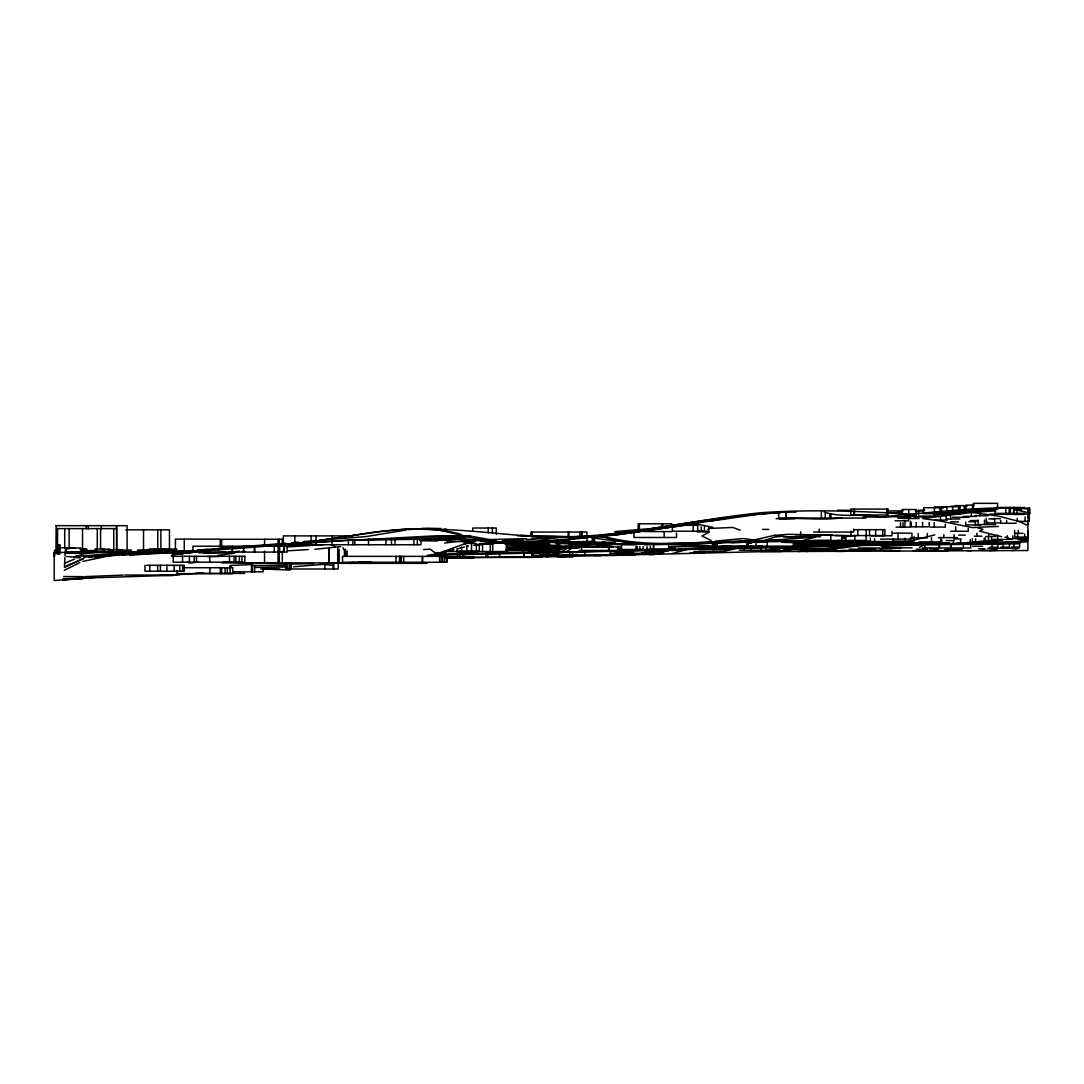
<?xml version="1.0" encoding="UTF-8"?>
<svg xmlns="http://www.w3.org/2000/svg" width="1084" height="1084" viewBox="0 0 1084 1084"><rect width="100%" height="100%" fill="white"/><g stroke="black" fill="none" stroke-linecap="round" stroke-linejoin="round"><path stroke-width="1.5" d="M64.904 557.406L64.444 566.797L83.712 558.463M1019.881 543.761L850.845 545.577L703.326 548.477L699.194 548.612L699.072 549.737L733.218 549.263L738.272 547.149M64.986 555.78L65.663 547.759L59.43 547.759L59.335 553.883L59.064 549.182M65.433 553.084L87.37 552.108L83.034 551.607M171.231 555.835L172.22 556.498M431.391 554.818L443.356 554.561L446.378 551.133M354.969 562.393L319.753 564.032M572.433 547.745L566.512 551.756L437.597 554.331L432.516 555.265M780.656 547.379L779.315 548.274L788.867 548.653L783.583 548.965L786.821 549.127L821.347 549.087L836.347 548.721L860.466 545.496M566.39 548.829C559.1 554.344 549.06 553.057 540.821 557M83.712 557.284L112.912 554.181L180.364 551.593M591.214 536.539L614.804 534.927L693.719 523.504L712.744 527.271L707.866 529.304M725.467 548.247L726.294 547.705L704.857 546.892M953.595 544.398L954.367 543.924M563.531 548.233L555.171 552.176M583.165 546.837L574.046 547.976L506.838 547.718M919.381 547.298L924.882 544.71M64.593 563.233L74.579 559.059M66.517 556.431L74.24 557.122L83.712 553.816L103.779 551.892M428.559 555.74L427.286 555.455L437.773 553.626L469.264 542.163L478.423 544.629L496.784 543.016L539.141 543.016M64.417 567.501L83.712 558.558M64.281 570.306L79.769 562.677M172.085 554.954L193.128 552.257L184.036 551.688L167.464 552.569M223.494 548.504L234.09 547.434M699.194 548.612L688.625 548.992L672.365 553.518M202.613 572.853C176.827 575.563 150.717 575.021 124.714 575.035M550.726 552.244L533.951 557.081M531.661 541.607L585.306 543.748L646.958 544.249L750.318 540.808L773.99 535.428L791.835 537.19L815.304 537.163L802.445 540.699L757.797 540.469L742.96 538.558L715.399 541.092M82.858 561.404L113.21 554.9L200.96 551.092M644.316 544.778C707.635 544.168 770.534 539.751 833.813 542.325L959.923 543.911L913.026 543.612M560.834 545.469L527.976 547.244L545.144 547.352L568.924 545.808M546.837 556.946L562.203 552.488L659.058 550.116M437.773 554.29L438.424 554.087L431.717 555.252M526.783 549.046L555.794 550.32L561.282 548.992L559.859 548.274L567.406 547.989L540.076 547.705L509.399 548.951M747.079 544.127L752.147 542.637L749.803 542.556M464.521 546.878L458.193 548.667M202.681 572.772L200.066 572.989M179.429 573.924L172.22 575.333L63.143 578.748M526.296 539.615L585.509 535.875L604.56 537.379L614.804 540.13L639.804 544.222M703.326 547.854L714.749 546.905M934.801 534.846L902.444 543.07L750.318 540.808M463.735 544.358L467.285 543.45M565.807 547.962L555.794 550.442L549.954 550.55L557.826 551.255M1028.608 524.236L1026.25 524.846L1019.231 521.512L998.378 516.065L972.118 512.42L922.457 518.531L939.367 520.848L972.077 527.542L998.378 526.431M407.977 529.615L426.405 528.22L440.971 528.518M440.903 552.786L453.451 549.845M918.148 544.832L881.292 546.458L883.501 547.677L900.926 548.043M841.712 537.583L849.693 535.821L855.818 535.767M406.446 529.968L365.538 536.634L319.753 540.13M223.589 548.68L217.952 549.751M435.05 554.778L435.362 554.683M171.435 553.233L192.329 552.61M539.182 540.835L554.872 537.407L583.883 536.851L541.038 536.648M296.975 544.696L272.897 546.336M478.423 544.629L495.916 541.282M702.012 530.496L697.256 531.756L709.302 532.054L701.958 535.997L711.172 540.577M713.719 544.127L721.036 542.691M803.542 542.054L793.461 543.856M802.431 540.699L830.303 540.442M430.307 555.726L434.738 554.886M736.944 516.282C689.898 524.724 642.5 531.987 594.913 536.295M811.781 541.458L794.667 543.707M183.711 573.87L172.22 575.523L159.755 575.225M731.294 542.65L767.255 541.675M800.805 547.068L810.033 545.537L826.333 544.71M96.246 556.58L113.21 554.615L166.191 552.623M708.502 521.445L762.337 513.653L778.447 512.718M584.588 546.878L578.666 547.759L541.58 547.528M97.045 577.176L54.2 580.563L54.2 552.501L201.732 551.092L349.251 539.995L386.351 539.263L437.773 536.594L470.375 536.295M290.241 543.802C346.839 539.764 404.224 519.643 460.727 534.182M319.753 540.388L378.763 531.743L408.262 528.965L437.773 529.683L467.285 536.485L496.784 541.77A565.712 565.712 0 0 0 585.306 537.799C650.481 530.198 715.02 516.228 780.602 512.624L758.664 513.762M445.795 557.393L463.776 556.742L445.903 557.19M805.751 542.488L820.913 541.919M83.712 556.106L103.82 554.059L164.632 551.77M440.578 552.677L435.063 552.786L430.158 549.168L423.532 549.574M287.003 546.986L323.059 544.737M764.884 540.374L774.559 537.176L781.076 536.35M847.065 543.545L839.599 544.588L819.49 544.615L853.853 543.355L939.503 544.358L839.368 544.385L850.845 543.707M1027.659 540.618L998.865 543.03L968.879 543.789L902.444 543.07M100.934 557.135L94.633 557.515M107.424 556.255L116.53 555.198M695.535 523.789L614.804 535.198L589.886 536.959M833.257 542.312L796.239 543.667L806.442 543.599M444.576 543.057L467.285 540.401L495.144 540.875M89.728 551.675L65.609 552.461M502.569 540.767L523.558 539.602M841.834 517.705C821.306 521.038 800.48 516.878 779.911 519.304M813.786 544.683L823.894 545.279L797.052 545.022M314.834 549.263L340.755 546.607M927.457 549.29L913.216 550.835M621.809 532.678C582.582 538.043 543.016 542.705 503.342 540.97M846.672 543.707L839.599 544.588L794.802 544.764M239.591 551.2L228.832 552.271M773.99 535.428L788.163 534.304L849.693 535.821M287.26 550.835L308.276 549.574M198.25 562.068L189.47 563.138L187.491 562.013M904.734 514.372L880.357 517.19L864.178 516.905M473.776 545.455L496.784 542.799L539.805 543.016M511.784 549.005L512.515 548.924L507.068 548.816M88.536 557.42L93.17 556.919M467.285 546.119L468.545 545.984M437.096 529.385C484.345 530.171 531.363 539.426 578.788 536.607M1020.071 542.718L988.134 544.1M836.347 548.721L806.008 551.512M121.53 555.184L193.169 550.496M579.615 541.444L571.891 542.163L549.236 541.444M915.709 516.011L881.346 517.136C862.688 513.017 842.349 518.22 824.111 512.054M710.521 547.366C727.73 544.073 745.06 548.125 762.337 545.808M234.51 553.314L217.559 555.374M77.154 552.718L86.91 552.257M241.949 551.499L244.889 551.214M291.853 542.705L298.29 542.108M303.113 541.661L316.42 540.442M815.304 537.163L770.101 540.225M1011.684 550.55L1016.507 550.103M80.392 552.461L69.362 552.786M285.769 543.247L197.451 550.171M100.46 551.837L65.392 553.233M208.724 549.818L196.922 550.767M972.118 512.42L995.952 510.835L968.879 509.914L945.519 511.458M208.223 549.723L196.8 550.658L208.372 549.737M213.101 549.317L290.241 543.626M213.358 549.317L224.998 548.355L213.02 549.114M614.804 531.607L644.316 529.141M701.931 547.976L685.074 548.938M82.831 578.3L62.94 579.561M73.902 552.732L67.574 552.948M226.556 548.233L238.873 547.42M225.824 548.274L290.227 543.802M969.299 543.734L949.774 543.626M260.743 545.821L275.499 544.683M278.764 544.425L288.601 543.68M73.576 578.842L62.953 579.479M812.16 544.425L814.897 544.114L813.312 543.64M561.173 547.379L580.468 545.943M798.407 551.512L849.368 546.255L678.381 549.683M129.836 555.157L213.805 550.089M291.881 543.423L437.773 535.713L465.646 535.767M203.792 550.916L172.22 551.783M422.841 538.897C440.66 538.599 457.665 543.016 475.469 541.309M83.712 578.463L62.628 579.926M515.55 548.707L520.618 548.274L515.32 548.341M527.393 548.206L507.827 548.138M715.941 542.664L758.163 540.469M291.881 543.518L319.753 541.499M593.016 541.431L582.46 541.458M711.551 547.745L732.825 546.864M293.547 566.742L323.913 564.33L331.663 565.387M115.487 555.008L119.958 554.642L117.899 554.656M183.602 551.702L190.527 551.228M490.971 543.816L493.87 543.612M201.746 549.845L208.182 549.425M77.723 557.908L80.677 557.718M711.104 528.382L732.825 527.461L740.236 530.239M548.829 543.626L516.052 545.821L504.412 543.734M349.251 540.184L414.264 539.358L470.009 536.621M514.372 548.03L528.125 547.19M371.026 562.04L350.01 563.084L366.094 562.081M997.185 550.13L989.462 550.591M567.406 547.989L547.298 548.667M350.01 563.084L368.506 562.04M736.104 546.675L750.86 545.821M279.902 545.916L285.837 545.604M976.779 543.016L1027.496 541.444M65.541 552.704L73.129 552.488M559.52 545.157L506.309 547.095M559.723 545.455L517.258 547.312M584.615 536.106C644.343 532.434 702.825 518.423 762.337 512.624C811.482 509.277 860.75 511.187 909.869 514.06C949.191 511.255 988.351 505.7 1027.889 508.911L1027.889 518.437M571.471 547.935L550.496 548.68M532.068 538.206L554.872 537.407M561.011 548.219L531.038 547.664M653.3 549.29L649.194 549.276L681.863 549.073M577.108 554.48L545.645 555.55M254.618 567.42L286.962 567M678.747 549.358L688.625 548.992M563.992 556.607L473.83 557.488M572.189 556.282L762.337 551.634L1027.889 550.509L1027.889 520.117M85.216 576.62L123.156 575.089M473.613 556.661L461.825 557.013M733.218 549.263L723.99 551.309L713.096 551.58M76.043 556.2L84.538 555.984M508.518 544.114L549.046 544.358M419.738 540.428L443.776 539.791M633.761 552.813L609.926 553.314M65.69 552.135L142.722 551.648M506.282 549.249L512.502 549.06M508.057 549.236L514.29 549.06M443.356 554.561L647.595 550.13M463.437 556.783L467.285 556.675M532.352 555.469L546.946 555.089M203.657 552.867L225.716 552.339M818.393 542.298L830.818 542.488M549.195 552.786L431.513 555.198M231.231 562.257L223.71 562.081M427.828 538.938L465.632 538.206M715.928 547.095L726.321 546.878M541.038 536.946L582.718 537.027M585.306 546.973L588.639 546.905M821.347 544.629L888.731 544.127M290.891 564.073L313.574 563.626M419.562 539.656L435.687 539.344M537.352 547.705L535.916 547.732L540.076 547.705M539.398 543.49L506.431 543.667M489.683 539.575L526.296 538.64M541.038 536.783L555.794 536.58M421.703 538.884L426.107 538.829M1019.163 548.138L987.809 548.368M802.499 543.626C809.626 543.477 793.38 543.68 801.252 543.64M522.339 549.073L524.968 549.046M532.596 556.119L544.439 555.97M746.591 541.268L758.57 541.16M795.06 544.588L832.471 544.832L830.276 544.751M802.526 545.022L823.515 545.333M542.257 556.607L523.342 556.702M815.927 545.266L820.588 545.279M527.962 548.152L546.363 548.03M445.971 557.799L459.088 557.718M506.445 544.859L512.881 544.818M842.349 538.206L845.615 538.192M559.073 539.995L568.91 539.954M63.671 576.525L83.712 576.688M735.684 541.946L728.204 541.932M468.749 543.45L476.066 543.436M670.088 546.715L712.771 546.661L671.131 544.574M66.558 552.704L69.39 552.691M974.204 505.09L965.979 505.09L965.979 510.984L982.361 510.984M955.356 505.618L964.299 505.618L964.299 511.526L955.356 511.526M950.885 506.255L954.977 506.255M963.866 506.282L967.023 506.282M942.701 506.716L958.663 506.716L958.663 512.61L942.701 512.61M934.245 506.933L946.996 506.933L946.996 512.84L936.955 512.84M996.291 507.475L1024.515 507.475M938.947 507.827L943.527 507.827M1024.461 508.179L1029.61 508.179L1029.61 514.087L1021.318 514.087M997.592 509.25L973.473 509.25L973.473 503.342L997.592 503.342L997.47 509.25M924.815 510.171L918.514 510.171L918.514 514.602M837.417 510.239L850.75 510.239M886.576 510.93L903.094 510.93M915.289 510.998L923.405 510.998M778.624 512.149L795.954 512.149M952.064 512.149L972.7 512.19M897.701 512.285L901.4 512.285M889.829 512.651L901.116 512.651M1024.515 513.382L995.044 513.382L995.044 508.952M938.947 513.735L960.302 513.802M989.692 514.141L1005.695 514.141M1005.83 514.412L1024.421 514.412M933.609 514.629L949.692 514.629M888.257 514.995L850.764 514.995L850.764 509.087L888.257 509.087L888.257 513.518M903.744 515.388L916.197 515.388L916.197 509.494L902.078 509.494L902.078 513.911M975.221 515.699L988.052 515.699M918.514 516.079L938.121 516.079M963.378 516.404L976.278 516.404M913.676 516.905L928.256 516.905M900.858 517.041L910.804 517.041M952.606 517.312L968.852 517.312M897.701 518.179L905.804 518.179M902.918 518.504L919.056 518.504M776.171 518.667L794.518 518.667M993.215 518.653L1000.247 518.653M959.923 519.006L946.115 519.006L946.115 516.052M988.92 518.924L994.367 518.924M934.747 520.117L947.253 520.117M970.302 520.537L978.242 520.537M895.018 520.794L908.595 520.794L908.595 517.854M968.852 521.702L975.83 521.702M950.6 521.905L958.446 521.905M1000.451 522.854L986.183 522.854L986.183 518.437M1016.304 523.274L1000.722 523.274L1000.722 520.32M671.741 523.802L638.124 523.802L638.124 529.697L639.343 529.697L639.343 523.802M995.627 524.548L977.998 524.548L977.998 520.117M980.817 524.968L965.736 524.968L965.736 522.027M681.999 525.306L697.771 525.306L697.771 531.214M55.975 525.659L127.113 525.659L127.113 550.238M896.021 527.122L910.343 527.122L910.343 521.214M930.343 527.095L945.302 527.095L945.302 524.141M762.513 529.412L768.746 529.412M853.691 529.656L884.91 529.656L884.91 535.564L835.181 535.564M125.825 529.846L169.456 529.846L169.456 549.764M1028.039 531.228L1028.174 537.122L1014.773 537.122L1014.773 532.705M950.736 531.268L968.229 531.268L968.229 528.314M633.964 531.58L638.991 531.58M644.032 531.58L671.877 531.58M813.569 532.054L853.623 532.054L853.623 529.1M893.27 533.179L911.929 533.179L911.929 539.087L880.479 539.087M1023.093 533.342L1014.583 533.342L1014.583 530.401M795.439 534.724L832.417 534.724M530.591 534.927L532 534.927M958.608 535.117L965.329 535.117M352.842 535.889L283.385 535.889L283.385 544.737L420.971 544.737L420.971 538.829M517.393 535.835L532.149 535.835M871.265 535.781L892.01 535.781L892.01 531.363M974.231 536.16L981.819 536.16M985.654 536.472L995.911 536.472M783.488 536.783L820.656 536.783M938.324 537.637L957.389 537.637M580.509 537.962L586.905 537.962M910.424 537.921L927.226 537.921L927.226 533.491M1027.998 538.531L1007.361 538.694L1007.361 535.74M953.757 538.938L961.183 538.938M282.87 539.276L221.664 539.276L221.664 547.705M427.015 539.168L483.423 539.168M1011.792 539.439L991.535 539.439L991.535 536.499M837.16 540.442L866.089 540.442L866.211 529.656M813.366 540.51L841.753 540.51L841.753 535.455M946.237 540.55L954.205 540.55M1002.172 540.618L985.112 540.618L985.112 537.664M892.498 541.106L914.083 541.106L914.083 536.675M850.344 541.228L870.344 541.228L870.344 537.854M978.879 541.322L997.077 541.322M867.295 541.566L893.392 541.566L893.392 538.612M499.358 541.743L556.404 541.743M988.174 541.756L972.348 541.756L972.348 538.802M1019.163 541.675L1027.212 541.675L1027.212 537.257M918.893 541.905L940.641 541.905L940.641 537.474M1008.188 541.878L1020.071 541.878M615.441 542.23L569.33 542.23L569.33 539.276M490.32 542.678L506.431 542.678M966.779 542.556L982.145 542.556M935.573 542.799L949.286 542.799M956.535 542.948L977.863 542.948M538.626 544.019L549.791 544.019M946.847 544.033L973.296 544.033M794.342 544.561L802.688 544.561M636.118 544.778C609.858 545.293 584.412 541.607 557.989 541.824M794.897 544.818L804.043 544.818L795.006 545.374M808.325 544.873L910.546 544.873M747.675 546.363L796.13 546.363M972.348 546.228L982.673 546.228M708.597 546.539L795.29 546.539L795.29 543.585M542.718 546.797L580.468 546.661M989.977 547.176L997.903 547.176L997.903 544.222M1001.06 547.163L1009.475 547.163L1009.475 544.209M1011.48 547.135L1019.597 547.135L1019.597 544.182M886.712 547.813L912.159 547.813M922.403 547.948L970.654 547.948L970.654 544.995M65.135 547.976L80.826 547.976L80.866 552.745M858.393 547.976L880.154 547.976M65.04 548.26L74.715 548.26M65.69 548.761L68.712 548.761M879.937 548.721L892.24 548.721M978.418 548.748L985.031 548.748M80.501 549.182L86.828 549.168L86.828 552.122M101.801 549.182L109.525 549.182L109.525 552.135M176.895 549.114L149.307 549.114L149.307 552.054M770.656 549.087L779.233 549.087M787.987 549.087L816.252 549.087M849.165 549.209L875.533 549.209M916.441 549.168L926.59 549.168M929.476 549.1L938.527 549.1M80.094 549.452L84.864 549.452L84.864 552.406M156.299 549.493L168.792 549.493M617.69 549.48L675.617 549.48M944.774 549.52L962.077 549.52M59.024 549.561L58.157 549.561L58.157 553.992M108.685 549.656L120.039 549.656L120.039 552.61M505.971 549.723L554.832 549.683L554.832 546.404M786.456 549.615L803.352 549.615M175.662 549.913L137.98 549.913L137.98 552.854M769.261 549.832L779.735 549.832M131.638 550.116L116.557 550.116L116.544 528.599L56.883 528.599L56.883 553.49M167.925 550.062L176.394 550.062M765.534 549.981L768.773 549.981M873.46 550.184L883.108 550.184M739.437 550.279L765.968 550.279L765.968 547.339M841.319 550.387L870.737 550.387M980.207 550.36L996.779 550.36M86.422 550.604L94.023 550.604M506.526 550.645L535.103 550.645M579.195 550.469L680.129 550.469M772.607 550.577L790.561 550.577M884.016 550.577L899.72 550.577M932.904 550.631L948.134 550.631M967.578 550.618L971.833 550.618M915.777 550.767L937.186 550.767M137.329 550.929L142.478 550.929M650.942 550.984L668.083 550.984M756.673 551.011L764.193 551.011M86.774 551.119L112.695 551.255M142.41 551.295L147.424 551.295M458.627 551.241L478.166 551.241M531.878 551.241L549.317 551.241M443.221 551.526L507.163 551.526L507.163 544.154M760.019 551.485L782.106 551.485M836.32 551.377L844.368 551.377M95.5 551.648L130.053 551.648M457.489 551.742L476.784 551.742M646.511 551.756L664.533 551.756M693.923 551.58L724.668 551.58L724.668 548.639M111.95 551.797L125.31 551.797M131.123 552.284L138.644 552.284M488.87 552.569L532.176 552.569L532.176 549.629M693.909 552.542L702.581 552.542M198.792 552.799L229.496 552.799M641.525 552.786L649.045 552.786M650.508 552.772L663.503 552.772M614.398 553.328L644.628 553.328L644.628 550.387M689.776 553.179L704.383 553.179M456.228 553.45L478.586 553.45M646.741 553.707L661.145 553.707M638.354 554.073L646.863 554.073M646.376 554.276L656.077 554.276M614.506 554.669L633.246 554.52M649.208 554.642L654.126 554.642M562.786 554.9L610.4 554.9L610.4 551.946M624.547 555.103L635.129 555.103M594.384 555.564L601.742 555.564M605.292 555.414L617.392 555.414M560.442 555.957L574.317 555.957M558.978 556.512L573.883 556.512M207.45 556.553L219.225 556.553M499.467 556.851L523.735 556.851M557.542 556.783L572.704 556.783M446.215 557.406L533.599 557.406L533.599 552.976M446.364 558.07L473.789 558.07M221.664 562.881L347.165 562.881M339.793 563.355L427.096 563.355M146.584 565.306L184.334 565.306L184.334 571.2L144.958 571.2L144.958 565.306M183.684 567.718L232.816 567.718L232.816 573.612L177.139 573.612L177.139 570.672M263.873 569.005L279.97 569.005M233.155 571.81L263.127 571.81L263.127 568.856M195.418 573.422L244.672 573.422M589.615 537.068C602.108 540.442 674.546 545.659 605.265 543.816M799.369 542.772L782.011 542.325M530.117 547.014L525.889 546.621M572.474 536.783L576.553 536.797L520.699 535.388M286.962 565.482L253.493 565.509L252.315 564.547L230.404 565.469L231.231 566.092M570.035 541.377L555.347 540.889M814.043 543.761L819.721 543.992L815.317 544.602L816.848 544.724M709.763 545.631L670.915 543.856M722.635 545.808L725.86 545.848M898.528 543.626L901.671 543.667M421.378 540.726L437.773 540.984M55.731 553.274L57.127 553.287M905.736 542.42L827.539 540.97M422.896 528.369L423.221 529.182M603.612 543.125L607.257 543.192L602.826 541.377M871.631 551.2L817.444 550.686M578.477 546.485L580.983 546.539M539.913 542.962L520.713 541.499M506.716 544.317L507.447 544.331M524.656 541.743L544.317 542.745M540.184 542.989L480.388 541.472M531.756 544.886L552.257 545.482M617.894 547.488L608.625 545.509L555.794 543.355M287.179 564.005L232.233 562.339M1014.096 509.385L1021.575 509.778M129.335 551.851L154.605 552.759M80.473 578.341L83.522 578.449M260.743 568.91L290.241 570.062M816.821 545.306L818.379 545.428L816.672 544.805M816.984 545.103L819.707 545.225M1029.8 513.003L1014.692 509.575M446.852 541.052L451.147 541.282M461.906 541.431L469.264 542.163M908.609 544.9L909.869 544.981M455.023 538.369L455.768 538.436M519.697 546.783L516.052 545.821M179.551 554.019L182.532 554.425M1001.643 536.716L979.57 531.16L982.985 529.344L977.822 527.908M1004.895 537.176L1008.147 537.637M1017.917 539.005L1027.686 540.388M444.155 528.992L447.353 529.48M602.081 536.079C638.571 546.214 676.552 543.409 713.624 542.163M467.285 535.55L496.784 540.848M74.24 557.122L76.558 557.65M575.645 546.946L576.905 547.257M330.81 544.588L333.967 545.482L335.295 547.312M607.541 544.656L608.625 545.509M342.896 547.691L344.455 550.184M1029.448 508.179L1029.448 514.087M1029.163 508.179L1029.163 514.087M1028.797 521.39L1028.906 515.496L1028.906 521.39L1017.253 521.39L1017.253 518.45M1025.125 516.973L1025.125 521.39M1024.651 534.168L1024.651 537.122M1018.31 530.401L1018.31 533.342M1017.578 532.705L1017.578 537.122M1017.022 507.475L1017.022 513.382M1013.974 507.475L1013.974 513.382M1013.757 544.182L1013.757 547.135M1013.567 507.475L1013.567 513.382M1012.876 535.74L1012.876 538.694M1010.396 507.475L1010.396 513.382M1010.125 507.475L1010.125 513.382M1009.218 507.475L1009.218 513.382M1006.63 520.32L1006.63 523.274M1005.762 507.475L1005.762 513.382M1003.106 544.209L1003.106 547.163M997.605 535.022L997.605 539.439M994.665 518.437L994.665 522.854M992.009 544.222L992.009 547.176M988.744 533.518L988.744 536.472M988.472 537.664L988.472 540.618M987.131 521.594L987.131 524.548M984.462 520.117L984.462 524.548M984.15 538.369L984.15 541.322M980.085 512.746L980.085 515.699M976.914 533.206L976.914 536.16M975.654 538.802L975.654 541.756M975.37 522.027L975.37 524.968M972.497 505.09L972.497 510.984M971.399 513.45L971.399 516.404M970.234 539.602L970.234 542.556M963.324 544.995L963.324 547.948M960.6 539.995L960.6 542.948M960.099 505.618L960.099 511.526M955.681 526.838L955.681 531.268M954.042 534.683L954.042 537.637M953.432 541.079L953.432 544.033M952.646 506.716L952.646 512.61M951.251 544.995L951.251 547.948M950.682 544.995L950.682 547.948M950.654 516.052L950.654 519.006M943.866 534.683L943.866 537.637M941.82 539.859L941.82 542.799M941.576 506.933L941.576 512.84M940.478 517.163L940.478 520.117M939.571 544.995L939.571 547.948M938.988 544.995L938.988 547.948M934.462 507.719L934.462 513.626M934.3 522.664L934.3 527.095M931.481 537.474L931.481 541.905M929.205 522.393L929.205 526.81L911.17 526.81L911.17 522.393M924.788 544.995L924.788 547.948M922.592 522.393L922.592 526.81M918.216 533.491L918.216 537.921M916.17 522.393L916.17 526.81M908.731 509.494L908.731 515.388M904.977 521.214L904.977 527.122M905.032 538.152L905.032 541.106M903.067 522.691L903.067 527.122M900.858 511.133L900.858 514.087M900.533 522.691L900.533 527.122M898.067 533.179L898.067 539.087M887.322 509.087L887.322 514.995M887.051 509.087L887.051 514.995M882.783 529.656L882.783 535.564M875.642 529.656L875.642 535.564M874.612 538.612L874.612 541.566M869.531 529.656L869.531 535.564M865.804 515.103L865.804 518.057L778.624 518.057L778.624 513.626M863.46 515.103L863.46 518.057M857.796 529.656L857.796 535.564M854.775 535.388L854.775 540.442M854.436 509.087L854.436 514.995M854.192 509.087L854.192 514.995M850.94 531.133L850.94 535.564M845.615 537.068L845.615 540.442M830.9 513.626L830.9 518.057M830.791 535.455L830.791 540.51M829.721 513.626L829.721 518.057M825.222 513.626L825.222 518.057M821.347 512.149L821.347 518.057M819.219 529.1L819.219 532.054M800.697 531.783L800.697 534.724M793.461 543.585L793.461 546.539M786.063 513.626L786.063 518.057M785.792 513.626L785.792 518.057M767.255 542.108L767.255 546.539M761.117 547.339L761.117 550.279M760.711 547.339L760.711 550.279M756.036 542.108L756.036 546.539M750.819 547.339L750.819 550.279M747.689 543.585L747.689 546.539M747.079 543.585L747.079 546.539M743.746 547.339L743.746 550.279M717.242 542.108L717.242 546.539M714.776 543.585L714.776 546.539M713.719 543.585L713.719 546.539M713.408 548.639L713.408 551.58M712.351 543.585L712.351 546.539M708.746 526.783L708.746 531.214L672.378 531.214L672.378 526.783M704.437 526.783L704.437 531.214M701.172 526.783L701.172 531.214M693.204 525.306L693.204 531.214M676.497 533.057L676.497 537.488L633.964 537.488L633.964 533.057M675.007 546.526L675.007 549.48M673.747 546.526L673.747 549.48M671.741 546.526L671.741 549.48M670.332 546.526L670.332 549.48M670.088 546.526L670.088 549.48M668.557 545.049L668.557 549.48M664.167 531.58L664.167 537.488M662.758 523.802L662.758 526.743M661.714 523.802L661.714 526.743M653.652 545.049L653.652 549.48M653.435 546.526L653.435 549.48M650.427 546.526L650.427 549.48M646.999 546.526L646.999 549.48M643.097 546.526L643.097 549.48M639.885 546.526L639.885 549.48M637.378 546.526L637.378 549.48M636.823 546.526L636.823 549.48M635.969 546.526L635.969 549.48M621.538 545.049L621.538 549.48M619.953 546.526L619.953 549.48M618.056 546.526L618.056 549.48M617.69 546.526L617.582 550.469M608.869 547.515L608.869 550.469M608.612 547.515L608.612 550.469M594.533 537.799L594.533 542.23M593.219 537.799L593.219 542.23M592.311 537.799L592.311 542.23M586.905 542.23L586.905 532.054L530.875 532.054L530.875 536.485M584.832 551.946L584.832 554.9M582.04 532.054L582.04 537.962M581.593 532.054L581.593 537.962M581.62 547.515L581.62 550.469M579.845 532.054L579.845 536.485M572.474 551.946L572.474 554.9M569.628 551.946L569.628 554.9M568.87 532.054L568.87 536.485M568.192 532.054L568.192 536.485M532.556 552.976L532.556 557.406M532.136 532.054L532.136 536.485M531.81 552.976L531.81 557.406M529.155 549.629L529.263 552.569M523.071 549.629L523.071 552.569M506.431 544.154L506.431 551.526M499.561 552.976L499.561 557.406M496.282 534.453L496.282 528.016L472.759 528.016L472.759 531.228M492.692 542.678L492.692 551.526M492.38 528.016L492.38 532.84M490.32 544.154L490.32 551.526M488.247 528.016L488.247 532.84M487.881 552.976L487.881 557.406M485.876 552.976L485.876 557.406M482.57 544.154L482.57 551.526M479.277 544.154L479.277 551.526M476.35 544.154L476.35 551.526M471.54 544.154L471.54 551.526M466.852 545.631L466.852 551.526M463.749 554.452L463.749 557.406M463.044 554.452L463.044 557.406M461.499 547.108L461.499 551.526M459.562 554.452L459.562 557.406M457.272 554.452L457.272 557.406M457.041 548.585L457.041 551.526M453.451 548.585L453.451 551.526M446.622 556.363L446.622 562.257M444.589 556.363L444.589 562.257M442.665 556.363L442.665 562.257M441.418 556.363L441.418 562.257M439.63 556.363L439.63 562.257M417.313 538.829L417.313 544.737M413.925 538.829L413.925 544.737M403.722 556.363L403.722 562.257M401.378 556.363L401.378 562.257M400.308 556.363L400.308 562.257M399.522 556.363L399.522 562.257M395.972 556.363L395.972 562.257M394.983 538.829L394.983 544.737M391.5 538.829L391.5 544.737M385.931 538.829L385.931 544.737M368.479 538.829L368.479 544.737M354.766 540.306L354.766 544.737M352.842 540.306L352.842 544.737M348.371 540.306L348.371 544.737M347.165 551.078L347.165 556.133M345.525 549.398L345.525 556.133M344.455 549.398L344.455 556.133M339.143 549.398L339.143 562.881M338.167 564.574L338.167 569.005L285.797 569.005L285.797 563.097L291.298 563.097L291.298 569.005M337.72 547.705L337.72 562.881M333.791 564.574L333.791 569.005M333.073 564.574L333.073 569.005M332.111 535.889L332.111 544.737M329.184 549.398L329.184 562.881M328.737 547.705L328.737 562.881M324.875 564.574L324.875 569.005M316.094 535.889L316.094 544.737M311.122 535.889L311.122 544.737M294.834 535.889L294.834 544.737M290.661 563.097L290.661 569.005M289.306 563.097L289.306 569.005M287.463 563.097L287.463 569.005M287.233 563.097L287.233 569.005M283.913 546.201L283.913 552.095M283.791 546.201L283.791 552.095M282.301 539.276L282.301 544.331M282.301 551.078L282.301 562.881M279.658 546.201L279.658 552.095M279.252 539.276L279.252 544.331M279.252 551.078L279.252 562.881M278.927 546.201L278.927 552.095M278.182 546.201L278.182 552.095M278.032 539.276L278.032 544.331M278.032 551.078L278.032 562.881M274.252 546.201L274.252 552.095M264.55 539.276L264.55 544.331M264.55 551.078L264.55 562.881M254.767 546.201L254.767 552.095M254.618 565.902L254.618 571.81M254.333 546.201L254.333 552.095M252.409 564.439L252.409 571.81M251.488 564.439L251.488 571.81M243.615 546.201L243.615 552.095M241.949 556.295L241.949 562.189M239.374 556.295L239.374 562.189M235.838 556.295L235.838 562.189M234.049 556.295L234.049 562.189M232.464 546.201L232.464 552.095M232.193 546.201L232.193 552.095M230.147 567.718L230.147 573.612M229.93 565.902L229.93 568.856M229.496 556.295L229.496 562.189M227.342 567.718L227.342 573.612M225.12 567.718L225.12 573.612M221.664 567.718L221.664 573.612M220.337 567.718L220.337 573.612M220.201 547.163L220.201 539.127L175.432 539.127L175.432 552M209.889 567.718L209.889 573.612M209.713 556.295L209.713 562.189M196.475 556.295L196.475 562.189M194.212 556.295L194.212 562.189M189.443 556.295L189.443 562.189M184.266 539.127L184.266 552M182.627 565.306L182.627 571.2M182.532 556.295L182.532 562.189M179.754 565.306L179.754 571.2M174.158 565.306L174.158 571.2M170.12 549.168L170.12 552.122M166.882 565.306L166.882 571.2M162.221 549.168L162.221 552.122M160.879 529.846L160.879 549.764M160.446 565.306L160.446 571.2M157.763 529.846L157.763 549.764M157.654 565.306L157.654 571.2M156.801 549.168L156.801 552.122M154.768 549.114L154.768 552.054M153.887 549.114L153.887 552.054M150.202 549.114L150.202 552.054M149.822 565.306L149.822 571.2M147.017 549.913L147.017 552.854M143.535 529.846L143.535 549.764M127.817 550.076L127.817 553.03M122.194 550.076L122.194 553.03M120.798 550.076L120.798 553.03M116.747 525.659L116.747 550.238M116.367 525.659L116.367 528.938M113.752 528.599L113.752 550.171M110.148 549.656L110.148 552.61M103.983 549.182L103.983 552.135M103.224 551.932L103.224 548.992L94.931 548.992L94.931 551.932M101.368 525.659L101.368 528.938M100.582 528.599L100.582 548.504M97.275 528.599L97.275 548.504M96.747 548.992L96.747 551.932M88.265 525.659L88.265 528.938M86.232 525.659L86.232 528.938M86.056 549.168L86.056 552.122M85.595 549.168L85.595 552.122M85.257 549.182L85.257 552.135M84.159 549.182L84.159 552.406M82.547 528.599L82.547 550.171M69.146 528.599L69.146 548.504M66.097 547.976L66.097 552.406M64.715 528.599L64.715 548.504M60.121 549.398L60.121 544.967L57.398 544.967L57.398 553.829M59.728 547.759L59.728 553.667M59.295 544.967L59.295 547.921M59.024 553.992L59.064 548.761L58.766 553.992M57.56 528.599L57.56 553.49M56.124 525.659L55.975 553.518M55.325 552.786L55.325 549.832L55.013 552.786M602.718 547.257L596.539 546.133L613.002 547.271L602.718 547.257M599.127 547.203L582.596 545.726L587.677 547.176L599.127 547.203M191.868 551.011L181.99 551.756L191.868 551.024M575.008 546.458L568.788 545.103L579.005 545.564L585.197 547.108L575.008 546.458M940.058 507.719L923.609 507.719L923.609 513.626L940.058 513.626L940.058 507.719M287.179 546.201L192.911 546.201L192.911 552.095L287.179 552.095L287.179 546.201M54.593 550.55L54.43 556.458L54.593 550.55M244.821 556.295L173.21 556.295L173.21 562.189L244.821 562.189L244.821 556.295M446.987 556.363L342.503 556.363L342.503 562.257L446.987 562.257L446.987 556.363M523.897 557.406L523.897 552.976L523.829 557.406M422.503 562.257L422.503 556.363L422.34 562.257"/></g></svg>
